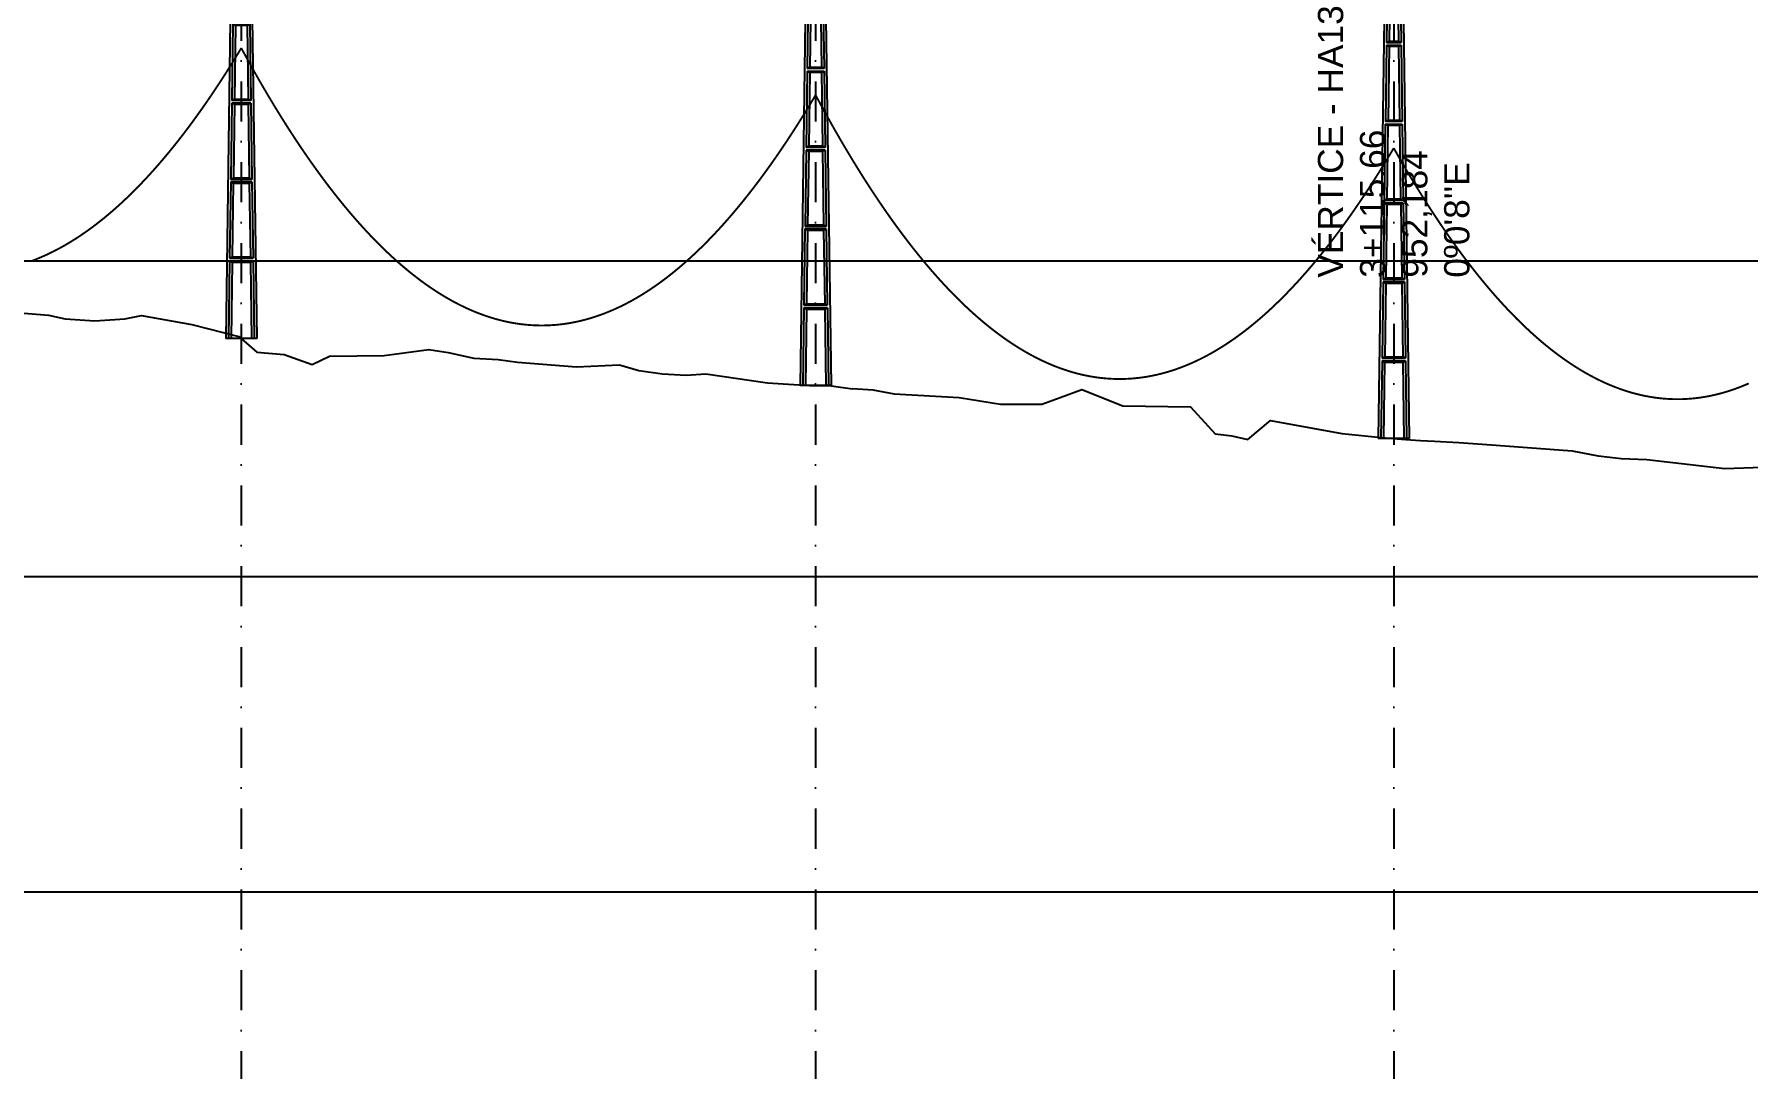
# Model space of a CAD drawing. Header units: metres. Extents: x -121 to 9872, y 3505 to 10721.
# Drawn here: x 2950.3 to 3221.8, y 9422 to 9585.9 of the extents above; entities that cross this region are included whole.
import ezdxf

# ---------------------------------------------------------------- set-up
doc = ezdxf.new("R2010")
doc.units = ezdxf.units.M
doc.linetypes.add('DASHDOT', pattern=[25.4, 12.7, -6.35, 0, -6.35])
for name, color, linetype in [('CON-EOL- PROJEÇÃO', 22, 'Continuous'), ('Grade', 9, 'Continuous'), ('Ind.Rot', 8, 'DASHDOT'), ('Modelo_CotaTerreno_Perfil', 7, 'Continuous'), ('Perfil - Texto Geral', 7, 'Continuous'), ('POSTE DT', 7, 'Continuous')]:
    doc.layers.add(name, color=color, linetype=linetype)
doc.styles.add('Arial', font='arial.ttf')

# ---------------------------------------------------------------- blocks, each defined once
blk = doc.blocks.new('*U1')
at = {"layer": 'POSTE DT', "extrusion": (0, 1, 0)}
for p, q in [((-3.31, 378.23), (-4.05, 262)), ((-3.31, 378.23), (3.31, 378.23)), ((3.31, 378.23), (4.06, 262)), ((-4.05, 262), (-7.72, 0)), ((-4.05, 262), (-4.05, 262)), ((-2.73, 262), (-3.08, 237.05)), ((-2.73, 262), (2.75, 262)), ((-1.42, 262), (-1.77, 237.57)), ((1.43, 262), (1.77, 237.57)), ((2.75, 262), (3.1, 237.05)), ((4.06, 262), (7.72, 0)), ((-3.1, 235.74), (-3.63, 197.65)), ((3.11, 235.73), (-3.1, 235.74)), ((3.1, 237.05), (-3.08, 237.05)), ((-1.8, 235.21), (-2.32, 198.19)), ((1.8, 235.21), (2.32, 198.19)), ((3.11, 235.73), (3.65, 197.65)), ((-3.65, 196.34), (-4.19, 158.25)), ((-2.35, 195.8), (-2.87, 158.8)), ((2.35, 195.8), (2.87, 158.8)), ((3.66, 196.34), (4.2, 158.25)), ((-4.21, 156.94), (-4.74, 118.85)), ((-2.9, 156.39), (-3.42, 119.41)), ((2.91, 156.39), (3.42, 119.41)), ((4.21, 156.94), (4.75, 118.85)), ((-4.76, 117.54), (-5.29, 79.45)), ((4.77, 117.54), (-4.76, 117.54)), ((4.75, 118.85), (-4.74, 118.85)), ((-3.46, 116.98), (-3.97, 80.02)), ((3.46, 116.98), (3.98, 80.02)), ((4.77, 117.54), (5.3, 79.45)), ((-5.31, 78.14), (-5.85, 40.06)), ((5.32, 78.14), (-5.31, 78.14)), ((5.3, 79.45), (-5.29, 79.45)), ((-4.01, 77.57), (-4.53, 40.63)), ((4.01, 77.57), (4.53, 40.63)), ((5.32, 78.14), (5.85, 40.06)), ((-5.86, 38.74), (-6.41, 0)), ((5.87, 38.74), (-5.86, 38.74)), ((5.85, 40.06), (-5.85, 40.06)), ((-4.56, 38.17), (-5.1, 0)), ((4.56, 38.17), (5.1, 0)), ((5.87, 38.74), (6.41, 0)), ((-6.41, 0), (-7.72, 0)), ((-5.1, 0), (-6.41, 0)), ((5.1, 0), (-5.1, 0)), ((6.41, 0), (5.1, 0)), ((7.72, 0), (6.41, 0))]:
    blk.add_line(p, q, dxfattribs=at)
at = {"layer": 'POSTE DT', "ltscale": 3}
for points in [[(-3.63, 197.65), (3.65, 197.65)], [(-3.65, 196.34), (3.66, 196.34)], [(-4.21, 156.94), (4.21, 156.94)], [(4.2, 158.25), (-4.19, 158.25)]]:
    blk.add_lwpolyline(points, dxfattribs=at)
at = {"layer": 'POSTE DT'}
for points, knots in [([(0.25, 309.94), (0.25, 309.93), (0.25, 309.93), (0.25, 309.92), (0.25, 309.91), (0.25, 309.9), (0.25, 309.89), (0.24, 309.85), (0.22, 309.82), (0.19, 309.77), (0.16, 309.74), (0.11, 309.71), (0.08, 309.7), (0.01, 309.68), (-0.02, 309.68), (-0.08, 309.7), (-0.11, 309.71), (-0.16, 309.74), (-0.18, 309.76), (-0.21, 309.8), (-0.22, 309.82), (-0.24, 309.85), (-0.24, 309.87), (-0.25, 309.89), (-0.25, 309.9), (-0.25, 309.92), (-0.25, 309.92), (-0.25, 309.93), (-0.25, 309.94), (-0.25, 309.95), (-0.25, 309.95), (-0.25, 309.96), (-0.25, 309.97), (-0.24, 310), (-0.23, 310.02), (-0.21, 310.07), (-0.2, 310.09), (-0.15, 310.14), (-0.13, 310.15), (-0.07, 310.18), (-0.03, 310.19), (0.03, 310.19), (0.06, 310.18), (0.12, 310.16), (0.14, 310.14), (0.18, 310.11), (0.2, 310.09), (0.21, 310.06), (0.22, 310.05), (0.23, 310.04), (0.24, 310.01), (0.24, 309.99), (0.25, 309.97), (0.25, 309.96), (0.25, 309.95), (0.25, 309.94), (0.25, 309.94), (0.25, 309.94), (0.25, 309.94)], [-54.728303, -54.728303, -54.728303, -54.728303, -54.309038, -54.309038, -53.647169, -53.647169, -52.532885, -52.532885, -48.86224, -48.86224, -45.282765, -45.282765, -41.52867, -41.52867, -37.867486, -37.867486, -34.454589, -34.454589, -31.301423, -31.301423, -28.48103, -28.48103, -26.961755, -26.961755, -25.7544, -25.7544, -25.136228, -25.136228, -24.64409, -24.64409, -24.094201, -24.094201, -23.191199, -23.191199, -20.494482, -20.494482, -17.342863, -17.342863, -13.645538, -13.645538, -9.835989, -9.835989, -6.296781, -6.296781, -3.005029, -3.005029, 0, 0, 0, 1.527594, 1.527594, 3.697216, 3.697216, 4.489727, 4.489727, 5.01438, 5.01438, 5.095313, 5.095313, 5.095313, 5.095313]), ([(-3.1, 235.74), (-2.88, 235.65), (-2.67, 235.56), (-2.23, 235.39), (-2.02, 235.3), (-1.8, 235.21)], [0.055576, 0.055576, 0.055576, 0.055576, 56.767409, 56.767409, 113.50757, 113.50757, 113.50757, 113.50757]), ([(-1.77, 237.57), (-1.99, 237.49), (-2.21, 237.4), (-2.64, 237.22), (-2.86, 237.14), (-3.08, 237.05)], [0, 0, 0, 0, 56.660495, 56.660495, 113.412826, 113.412826, 113.412826, 113.412826]), ([(-1.8, 235.21), (-1.2, 235.21), (-0.6, 235.21), (0.6, 235.21), (1.2, 235.21), (1.8, 235.21)], [0, 0, 0, 0, 68.567797, 68.567797, 137.136247, 137.136247, 137.136247, 137.136247]), ([(1.77, 237.57), (1.18, 237.57), (0.59, 237.57), (-0.59, 237.57), (-1.18, 237.57), (-1.77, 237.57)], [0, 0, 0, 0, 67.306894, 67.306894, 134.614447, 134.614447, 134.614447, 134.614447]), ([(3.1, 237.05), (2.87, 237.14), (2.65, 237.23), (2.21, 237.4), (1.99, 237.49), (1.77, 237.57)], [0, 0, 0, 0, 56.738948, 56.738948, 113.38731, 113.38731, 113.38731, 113.38731]), ([(1.8, 235.21), (2.02, 235.3), (2.24, 235.38), (2.68, 235.56), (2.89, 235.65), (3.11, 235.73)], [0, 0, 0, 0, 56.845349, 56.845349, 113.599799, 113.599799, 113.599799, 113.599799]), ([(-2.32, 198.19), (-2.54, 198.1), (-2.76, 198.01), (-3.2, 197.83), (-3.41, 197.74), (-3.63, 197.65)], [0, 0, 0, 0, 63.412073, 63.412073, 126.777421, 126.777421, 126.777421, 126.777421]), ([(2.32, 198.19), (1.55, 198.19), (0.77, 198.19), (-0.77, 198.19), (-1.55, 198.19), (-2.32, 198.19)], [0, 0, 0, 0, 88.31008, 88.31008, 176.620652, 176.620652, 176.620652, 176.620652]), ([(3.65, 197.65), (3.43, 197.74), (3.2, 197.83), (2.76, 198.01), (2.54, 198.1), (2.32, 198.19)], [0, 0, 0, 0, 63.488119, 63.488119, 126.880939, 126.880939, 126.880939, 126.880939]), ([(-3.65, 196.34), (-3.43, 196.25), (-3.22, 196.16), (-2.78, 195.98), (-2.57, 195.89), (-2.35, 195.8)], [0.054307, 0.054307, 0.054307, 0.054307, 63.527131, 63.527131, 127.063246, 127.063246, 127.063246, 127.063246]), ([(-2.35, 195.8), (-1.57, 195.8), (-0.78, 195.8), (0.79, 195.8), (1.57, 195.8), (2.35, 195.8)], [0, 0, 0, 0, 89.585713, 89.585713, 179.17191, 179.17191, 179.17191, 179.17191]), ([(2.35, 195.8), (2.57, 195.89), (2.79, 195.98), (3.23, 196.16), (3.45, 196.25), (3.66, 196.34)], [0, 0, 0, 0, 63.60246, 63.60246, 127.109696, 127.109696, 127.109696, 127.109696]), ([(-4.21, 156.94), (-3.99, 156.85), (-3.77, 156.75), (-3.34, 156.57), (-3.12, 156.48), (-2.9, 156.39)], [0.053423, 0.053423, 0.053423, 0.053423, 70.429742, 70.429742, 140.90167, 140.90167, 140.90167, 140.90167]), ([(-2.87, 158.8), (-3.09, 158.71), (-3.31, 158.62), (-3.75, 158.43), (-3.97, 158.34), (-4.19, 158.25)], [0, 0, 0, 0, 70.301707, 70.301707, 140.590947, 140.590947, 140.590947, 140.590947]), ([(-2.9, 156.39), (-1.94, 156.39), (-0.97, 156.39), (0.97, 156.39), (1.94, 156.39), (2.91, 156.39)], [0, 0, 0, 0, 110.60219, 110.60219, 221.20473, 221.20473, 221.20473, 221.20473]), ([(2.87, 158.8), (1.92, 158.8), (0.96, 158.8), (-0.96, 158.8), (-1.91, 158.8), (-2.87, 158.8)], [0, 0, 0, 0, 109.314454, 109.314454, 218.629264, 218.629264, 218.629264, 218.629264]), ([(4.2, 158.25), (3.98, 158.34), (3.76, 158.44), (3.31, 158.62), (3.09, 158.71), (2.87, 158.8)], [0, 0, 0, 0, 70.379198, 70.379198, 140.659718, 140.659718, 140.659718, 140.659718]), ([(2.91, 156.39), (3.12, 156.48), (3.34, 156.57), (3.78, 156.75), (4, 156.85), (4.21, 156.94)], [0, 0, 0, 0, 70.506649, 70.506649, 140.914701, 140.914701, 140.914701, 140.914701]), ([(-4.76, 117.54), (-4.54, 117.45), (-4.32, 117.35), (-3.89, 117.17), (-3.67, 117.07), (-3.46, 116.98)], [0.052784, 0.052784, 0.052784, 0.052784, 77.438432, 77.438432, 154.950301, 154.950301, 154.950301, 154.950301]), ([(-3.42, 119.41), (-3.64, 119.32), (-3.86, 119.23), (-4.3, 119.04), (-4.52, 118.95), (-4.74, 118.85)], [0, 0, 0, 0, 77.299547, 77.299547, 154.618634, 154.618634, 154.618634, 154.618634]), ([(-3.46, 116.98), (-2.3, 116.98), (-1.15, 116.98), (1.15, 116.98), (2.31, 116.98), (3.46, 116.98)], [0, 0, 0, 0, 131.617604, 131.617604, 263.235447, 263.235447, 263.235447, 263.235447]), ([(3.42, 119.41), (2.28, 119.41), (1.14, 119.41), (-1.14, 119.41), (-2.28, 119.41), (-3.42, 119.41)], [0, 0, 0, 0, 130.319901, 130.319901, 260.640046, 260.640046, 260.640046, 260.640046]), ([(4.75, 118.85), (4.53, 118.95), (4.31, 119.04), (3.87, 119.23), (3.64, 119.32), (3.42, 119.41)], [0, 0, 0, 0, 77.381597, 77.381597, 154.66183, 154.66183, 154.66183, 154.66183]), ([(3.46, 116.98), (3.68, 117.07), (3.89, 117.17), (4.33, 117.35), (4.55, 117.45), (4.77, 117.54)], [0, 0, 0, 0, 77.520013, 77.520013, 154.938747, 154.938747, 154.938747, 154.938747]), ([(-5.31, 78.14), (-5.09, 78.05), (-4.88, 77.95), (-4.44, 77.76), (-4.23, 77.67), (-4.01, 77.57)], [0.052308, 0.052308, 0.052308, 0.052308, 84.527725, 84.527725, 169.158824, 169.158824, 169.158824, 169.158824]), ([(-3.97, 80.02), (-4.19, 79.93), (-4.41, 79.83), (-4.85, 79.64), (-5.07, 79.55), (-5.29, 79.45)], [0, 0, 0, 0, 84.379671, 84.379671, 168.809376, 168.809376, 168.809376, 168.809376]), ([(-4.01, 77.57), (-2.67, 77.57), (-1.34, 77.57), (1.34, 77.57), (2.67, 77.57), (4.01, 77.57)], [0, 0, 0, 0, 152.632212, 152.632212, 305.264569, 305.264569, 305.264569, 305.264569]), ([(3.98, 80.02), (2.65, 80.02), (1.33, 80.02), (-1.32, 80.02), (-2.65, 80.02), (-3.97, 80.02)], [0, 0, 0, 0, 151.326157, 151.326157, 302.652465, 302.652465, 302.652465, 302.652465]), ([(5.3, 79.45), (5.08, 79.55), (4.86, 79.64), (4.42, 79.83), (4.2, 79.93), (3.98, 80.02)], [0, 0, 0, 0, 84.46863, 84.46863, 168.833721, 168.833721, 168.833721, 168.833721]), ([(4.01, 77.57), (4.23, 77.67), (4.45, 77.76), (4.88, 77.95), (5.1, 78.05), (5.32, 78.14)], [0, 0, 0, 0, 84.616316, 84.616316, 169.129178, 169.129178, 169.129178, 169.129178]), ([(-5.86, 38.74), (-5.65, 38.65), (-5.43, 38.55), (-5, 38.36), (-4.78, 38.26), (-4.56, 38.17)], [0.026524, 0.026524, 0.026524, 0.026524, 91.679563, 91.679563, 183.466041, 183.466041, 183.466041, 183.466041]), ([(-4.53, 40.63), (-4.75, 40.53), (-4.97, 40.44), (-5.41, 40.25), (-5.63, 40.15), (-5.85, 40.06)], [0, 0, 0, 0, 91.523648, 91.523648, 183.126775, 183.126775, 183.126775, 183.126775]), ([(-4.56, 38.17), (-3.04, 38.17), (-1.52, 38.17), (1.52, 38.17), (3.04, 38.17), (4.56, 38.17)], [0, 0, 0, 0, 173.646192, 173.646192, 347.292451, 347.292451, 347.292451, 347.292451]), ([(4.53, 40.63), (3.02, 40.63), (1.51, 40.63), (-1.51, 40.63), (-3.02, 40.63), (-4.53, 40.63)], [0, 0, 0, 0, 172.33304, 172.33304, 344.666151, 344.666151, 344.666151, 344.666151]), ([(5.85, 40.06), (5.63, 40.15), (5.41, 40.25), (4.97, 40.44), (4.75, 40.53), (4.53, 40.63)], [0, 0, 0, 0, 91.621326, 91.621326, 183.137324, 183.137324, 183.137324, 183.137324]), ([(4.56, 38.17), (4.78, 38.26), (5, 38.36), (5.43, 38.55), (5.65, 38.65), (5.87, 38.74)], [0, 0, 0, 0, 91.776928, 91.776928, 183.448614, 183.448614, 183.448614, 183.448614])]:
    blk.add_open_spline(points, degree=3, knots=knots, dxfattribs=at)

msp = doc.modelspace()

# ---------------------------------------------------------------- linework, layer by layer
at = {"layer": 'CON-EOL- PROJEÇÃO', "const_width": 0.3}
for points in [[(2950.01, 9550.026), (2950.463, 9550.201), (2950.916, 9550.383), (2951.368, 9550.574), (2951.821, 9550.772), (2952.274, 9550.978), (2952.727, 9551.193), (2953.179, 9551.415), (2953.632, 9551.645), (2954.085, 9551.883), (2954.538, 9552.129), (2954.99, 9552.383), (2955.443, 9552.645), (2955.896, 9552.915), (2956.349, 9553.193), (2956.801, 9553.478), (2957.254, 9553.772), (2957.707, 9554.074), (2958.16, 9554.383), (2958.612, 9554.701), (2959.065, 9555.026), (2959.518, 9555.36), (2959.97, 9555.701), (2960.423, 9556.05), (2960.876, 9556.407), (2961.329, 9556.773), (2961.781, 9557.146), (2962.234, 9557.527), (2962.687, 9557.916), (2963.14, 9558.313), (2963.592, 9558.718), (2964.045, 9559.131), (2964.498, 9559.552), (2964.951, 9559.98), (2965.403, 9560.417), (2965.856, 9560.862), (2966.309, 9561.315), (2966.761, 9561.776), (2967.214, 9562.244), (2967.667, 9562.721), (2968.12, 9563.205), (2968.572, 9563.698), (2969.025, 9564.199), (2969.478, 9564.707), (2969.931, 9565.224), (2970.383, 9565.748), (2970.836, 9566.281), (2971.289, 9566.821), (2971.742, 9567.369), (2972.194, 9567.926), (2972.647, 9568.49), (2973.1, 9569.063), (2973.553, 9569.643), (2974.005, 9570.231), (2974.458, 9570.828), (2974.911, 9571.432), (2975.363, 9572.044), (2975.816, 9572.665), (2976.269, 9573.293), (2976.722, 9573.93), (2977.174, 9574.574), (2977.627, 9575.226), (2978.08, 9575.887), (2978.533, 9576.555), (2978.985, 9577.231), (2979.438, 9577.916), (2979.891, 9578.608), (2980.344, 9579.309), (2980.796, 9580.017), (2981.249, 9580.734), (2981.702, 9581.458), (2982.155, 9582.191), (2982.607, 9582.931), (2983.06, 9583.68)], [(2983.06, 9583.68), (2983.513, 9582.846), (2983.965, 9582.02), (2984.418, 9581.202), (2984.871, 9580.392), (2985.324, 9579.59), (2985.776, 9578.796), (2986.229, 9578.011), (2986.682, 9577.233), (2987.135, 9576.463), (2987.587, 9575.701), (2988.04, 9574.948), (2988.493, 9574.202), (2988.946, 9573.465), (2989.398, 9572.735), (2989.851, 9572.014), (2990.304, 9571.3), (2990.757, 9570.595), (2991.209, 9569.897), (2991.662, 9569.208), (2992.115, 9568.527), (2992.567, 9567.853), (2993.02, 9567.188), (2993.473, 9566.531), (2993.926, 9565.881), (2994.378, 9565.24), (2994.831, 9564.607), (2995.284, 9563.981), (2995.737, 9563.364), (2996.189, 9562.754), (2996.642, 9562.153), (2997.095, 9561.56), (2997.548, 9560.975), (2998, 9560.397), (2998.453, 9559.828), (2998.906, 9559.266), (2999.359, 9558.713), (2999.811, 9558.168), (3000.264, 9557.63), (3000.717, 9557.101), (3001.169, 9556.579), (3001.622, 9556.066), (3002.075, 9555.56), (3002.528, 9555.063), (3002.98, 9554.573), (3003.433, 9554.092), (3003.886, 9553.618), (3004.339, 9553.152), (3004.791, 9552.695), (3005.244, 9552.245), (3005.697, 9551.803), (3006.15, 9551.369), (3006.602, 9550.943), (3007.055, 9550.526), (3007.508, 9550.116), (3007.96, 9549.714), (3008.413, 9549.32), (3008.866, 9548.934), (3009.319, 9548.556), (3009.771, 9548.185), (3010.224, 9547.823), (3010.677, 9547.469), (3011.13, 9547.123), (3011.582, 9546.784), (3012.035, 9546.454), (3012.488, 9546.132), (3012.941, 9545.817), (3013.393, 9545.511), (3013.846, 9545.212), (3014.299, 9544.921), (3014.752, 9544.639), (3015.204, 9544.364), (3015.657, 9544.097), (3016.11, 9543.838), (3016.562, 9543.587), (3017.015, 9543.344), (3017.468, 9543.109), (3017.921, 9542.882), (3018.373, 9542.663), (3018.826, 9542.451), (3019.279, 9542.248), (3019.732, 9542.053), (3020.184, 9541.865), (3020.637, 9541.686), (3021.09, 9541.514), (3021.543, 9541.35), (3021.995, 9541.195), (3022.448, 9541.047), (3022.901, 9540.907), (3023.354, 9540.775), (3023.806, 9540.651), (3024.259, 9540.535), (3024.712, 9540.427), (3025.164, 9540.326), (3025.617, 9540.234), (3026.07, 9540.15), (3026.523, 9540.073), (3026.975, 9540.005), (3027.428, 9539.944), (3027.881, 9539.891), (3028.334, 9539.847), (3028.786, 9539.81), (3029.239, 9539.781), (3029.692, 9539.76), (3030.145, 9539.747), (3030.597, 9539.742), (3031.05, 9539.745), (3031.503, 9539.755), (3031.956, 9539.774), (3032.408, 9539.801), (3032.861, 9539.835), (3033.314, 9539.878), (3033.766, 9539.928), (3034.219, 9539.986), (3034.672, 9540.052), (3035.125, 9540.127), (3035.577, 9540.209), (3036.03, 9540.299), (3036.483, 9540.397), (3036.936, 9540.502), (3037.388, 9540.616), (3037.841, 9540.738), (3038.294, 9540.868), (3038.747, 9541.005), (3039.199, 9541.151), (3039.652, 9541.304), (3040.105, 9541.466), (3040.558, 9541.635), (3041.01, 9541.812), (3041.463, 9541.997), (3041.916, 9542.19), (3042.368, 9542.391), (3042.821, 9542.6), (3043.274, 9542.817), (3043.727, 9543.042), (3044.179, 9543.275), (3044.632, 9543.515), (3045.085, 9543.764), (3045.538, 9544.021), (3045.99, 9544.285), (3046.443, 9544.558), (3046.896, 9544.838), (3047.349, 9545.126), (3047.801, 9545.423), (3048.254, 9545.727), (3048.707, 9546.039), (3049.16, 9546.359), (3049.612, 9546.687), (3050.065, 9547.023), (3050.518, 9547.367), (3050.97, 9547.719), (3051.423, 9548.079), (3051.876, 9548.447), (3052.329, 9548.822), (3052.781, 9549.206), (3053.234, 9549.598), (3053.687, 9549.998), (3054.14, 9550.405), (3054.592, 9550.821), (3055.045, 9551.244), (3055.498, 9551.676), (3055.951, 9552.115), (3056.403, 9552.562), (3056.856, 9553.018), (3057.309, 9553.481), (3057.761, 9553.952), (3058.214, 9554.432), (3058.667, 9554.919), (3059.12, 9555.414), (3059.572, 9555.917), (3060.025, 9556.428), (3060.478, 9556.948), (3060.931, 9557.475), (3061.383, 9558.01), (3061.836, 9558.553), (3062.289, 9559.104), (3062.742, 9559.663), (3063.194, 9560.23), (3063.647, 9560.805), (3064.1, 9561.388), (3064.553, 9561.979), (3065.005, 9562.578), (3065.458, 9563.185), (3065.911, 9563.8), (3066.363, 9564.423), (3066.816, 9565.054), (3067.269, 9565.693), (3067.722, 9566.34), (3068.174, 9566.995), (3068.627, 9567.658), (3069.08, 9568.329), (3069.533, 9569.008), (3069.985, 9569.695), (3070.438, 9570.39), (3070.891, 9571.094), (3071.344, 9571.805), (3071.796, 9572.524), (3072.249, 9573.251), (3072.702, 9573.986), (3073.155, 9574.729), (3073.607, 9575.481), (3074.06, 9576.24)], [(3074.06, 9576.24), (3074.516, 9575.39), (3074.971, 9574.549), (3075.427, 9573.716), (3075.883, 9572.891), (3076.339, 9572.074), (3076.794, 9571.265), (3077.25, 9570.464), (3077.706, 9569.672), (3078.162, 9568.887), (3078.617, 9568.111), (3079.073, 9567.343), (3079.529, 9566.583), (3079.985, 9565.832), (3080.44, 9565.088), (3080.896, 9564.353), (3081.352, 9563.625), (3081.808, 9562.906), (3082.263, 9562.195), (3082.719, 9561.492), (3083.175, 9560.797), (3083.631, 9560.11), (3084.086, 9559.432), (3084.542, 9558.761), (3084.998, 9558.099), (3085.454, 9557.445), (3085.909, 9556.799), (3086.365, 9556.161), (3086.821, 9555.531), (3087.277, 9554.909), (3087.732, 9554.295), (3088.188, 9553.69), (3088.644, 9553.092), (3089.1, 9552.503), (3089.555, 9551.922), (3090.011, 9551.349), (3090.467, 9550.783), (3090.923, 9550.226), (3091.378, 9549.677), (3091.834, 9549.137), (3092.29, 9548.604), (3092.746, 9548.079), (3093.201, 9547.563), (3093.657, 9547.054), (3094.113, 9546.554), (3094.569, 9546.062), (3095.024, 9545.577), (3095.48, 9545.101), (3095.936, 9544.633), (3096.392, 9544.173), (3096.847, 9543.721), (3097.303, 9543.277), (3097.759, 9542.842), (3098.215, 9542.414), (3098.67, 9541.994), (3099.126, 9541.583), (3099.582, 9541.179), (3100.038, 9540.784), (3100.493, 9540.396), (3100.949, 9540.017), (3101.405, 9539.646), (3101.861, 9539.282), (3102.316, 9538.927), (3102.772, 9538.58), (3103.228, 9538.241), (3103.684, 9537.91), (3104.139, 9537.587), (3104.595, 9537.272), (3105.051, 9536.965), (3105.506, 9536.666), (3105.962, 9536.376), (3106.418, 9536.093), (3106.874, 9535.818), (3107.329, 9535.552), (3107.785, 9535.293), (3108.241, 9535.042), (3108.697, 9534.8), (3109.152, 9534.566), (3109.608, 9534.339), (3110.064, 9534.121), (3110.52, 9533.911), (3110.975, 9533.708), (3111.431, 9533.514), (3111.887, 9533.328), (3112.343, 9533.15), (3112.798, 9532.979), (3113.254, 9532.817), (3113.71, 9532.663), (3114.166, 9532.517), (3114.621, 9532.379), (3115.077, 9532.249), (3115.533, 9532.128), (3115.989, 9532.014), (3116.444, 9531.908), (3116.9, 9531.81), (3117.356, 9531.72), (3117.812, 9531.638), (3118.267, 9531.565), (3118.723, 9531.499), (3119.179, 9531.442), (3119.635, 9531.392), (3120.09, 9531.35), (3120.546, 9531.317), (3121.002, 9531.291), (3121.458, 9531.274), (3121.913, 9531.264), (3122.369, 9531.263), (3122.825, 9531.27), (3123.281, 9531.284), (3123.736, 9531.307), (3124.192, 9531.338), (3124.648, 9531.376), (3125.104, 9531.423), (3125.559, 9531.478), (3126.015, 9531.541), (3126.471, 9531.612), (3126.927, 9531.691), (3127.382, 9531.778), (3127.838, 9531.872), (3128.294, 9531.976), (3128.75, 9532.087), (3129.205, 9532.206), (3129.661, 9532.333), (3130.117, 9532.468), (3130.573, 9532.611), (3131.028, 9532.762), (3131.484, 9532.922), (3131.94, 9533.089), (3132.396, 9533.264), (3132.851, 9533.448), (3133.307, 9533.639), (3133.763, 9533.838), (3134.219, 9534.046), (3134.674, 9534.261), (3135.13, 9534.485), (3135.586, 9534.717), (3136.041, 9534.956), (3136.497, 9535.204), (3136.953, 9535.46), (3137.409, 9535.724), (3137.864, 9535.995), (3138.32, 9536.275), (3138.776, 9536.563), (3139.232, 9536.859), (3139.687, 9537.163), (3140.143, 9537.475), (3140.599, 9537.795), (3141.055, 9538.124), (3141.51, 9538.46), (3141.966, 9538.804), (3142.422, 9539.156), (3142.878, 9539.517), (3143.333, 9539.885), (3143.789, 9540.262), (3144.245, 9540.646), (3144.701, 9541.039), (3145.156, 9541.44), (3145.612, 9541.848), (3146.068, 9542.265), (3146.524, 9542.69), (3146.979, 9543.123), (3147.435, 9543.564), (3147.891, 9544.013), (3148.347, 9544.47), (3148.802, 9544.936), (3149.258, 9545.409), (3149.714, 9545.89), (3150.17, 9546.38), (3150.625, 9546.877), (3151.081, 9547.383), (3151.537, 9547.897), (3151.993, 9548.418), (3152.448, 9548.948), (3152.904, 9549.486), (3153.36, 9550.032), (3153.816, 9550.586), (3154.271, 9551.149), (3154.727, 9551.719), (3155.183, 9552.298), (3155.639, 9552.884), (3156.094, 9553.479), (3156.55, 9554.081), (3157.006, 9554.692), (3157.462, 9555.311), (3157.917, 9555.938), (3158.373, 9556.573), (3158.829, 9557.217), (3159.285, 9557.868), (3159.74, 9558.527), (3160.196, 9559.195), (3160.652, 9559.871), (3161.108, 9560.555), (3161.563, 9561.246), (3162.019, 9561.947), (3162.475, 9562.655), (3162.931, 9563.371), (3163.386, 9564.096), (3163.842, 9564.828), (3164.298, 9565.569), (3164.754, 9566.318), (3165.209, 9567.075), (3165.665, 9567.84)], [(3165.665, 9567.84), (3166.088, 9567.093), (3166.511, 9566.354), (3166.934, 9565.621), (3167.357, 9564.896), (3167.779, 9564.178), (3168.202, 9563.467), (3168.625, 9562.763), (3169.048, 9562.067), (3169.471, 9561.377), (3169.894, 9560.694), (3170.317, 9560.019), (3170.74, 9559.351), (3171.163, 9558.689), (3171.585, 9558.035), (3172.008, 9557.388), (3172.431, 9556.748), (3172.854, 9556.115), (3173.277, 9555.49), (3173.7, 9554.871), (3174.123, 9554.259), (3174.546, 9553.655), (3174.968, 9553.058), (3175.391, 9552.467), (3175.814, 9551.884), (3176.237, 9551.308), (3176.66, 9550.739), (3177.083, 9550.177), (3177.506, 9549.622), (3177.929, 9549.075), (3178.352, 9548.534), (3178.774, 9548), (3179.197, 9547.474), (3179.62, 9546.954), (3180.043, 9546.442), (3180.466, 9545.936), (3180.889, 9545.438), (3181.312, 9544.947), (3181.735, 9544.463), (3182.158, 9543.986), (3182.58, 9543.516), (3183.003, 9543.053), (3183.426, 9542.597), (3183.849, 9542.148), (3184.272, 9541.706), (3184.695, 9541.272), (3185.118, 9540.844), (3185.541, 9540.423), (3185.964, 9540.01), (3186.386, 9539.603), (3186.809, 9539.204), (3187.232, 9538.812), (3187.655, 9538.426), (3188.078, 9538.048), (3188.501, 9537.677), (3188.924, 9537.312), (3189.347, 9536.955), (3189.769, 9536.605), (3190.192, 9536.262), (3190.615, 9535.926), (3191.038, 9535.597), (3191.461, 9535.275), (3191.884, 9534.96), (3192.307, 9534.652), (3192.73, 9534.352), (3193.153, 9534.058), (3193.575, 9533.771), (3193.998, 9533.491), (3194.421, 9533.219), (3194.844, 9532.953), (3195.267, 9532.694), (3195.69, 9532.443), (3196.113, 9532.198), (3196.536, 9531.961), (3196.959, 9531.73), (3197.381, 9531.507), (3197.804, 9531.29), (3198.227, 9531.081), (3198.65, 9530.879), (3199.073, 9530.683), (3199.496, 9530.495), (3199.919, 9530.314), (3200.342, 9530.139), (3200.765, 9529.972), (3201.187, 9529.812), (3201.61, 9529.659), (3202.033, 9529.513), (3202.456, 9529.373), (3202.879, 9529.241), (3203.302, 9529.116), (3203.725, 9528.998), (3204.148, 9528.887), (3204.57, 9528.783), (3204.993, 9528.686), (3205.416, 9528.596), (3205.839, 9528.513), (3206.262, 9528.437), (3206.685, 9528.368), (3207.108, 9528.306), (3207.531, 9528.251), (3207.954, 9528.203), (3208.376, 9528.163), (3208.799, 9528.129), (3209.222, 9528.102), (3209.645, 9528.082), (3210.068, 9528.069), (3210.491, 9528.064), (3210.914, 9528.065), (3211.337, 9528.073), (3211.76, 9528.088), (3212.182, 9528.111), (3212.605, 9528.14), (3213.028, 9528.176), (3213.451, 9528.22), (3213.874, 9528.27), (3214.297, 9528.328), (3214.72, 9528.392), (3215.143, 9528.463), (3215.565, 9528.542), (3215.988, 9528.628), (3216.411, 9528.72), (3216.834, 9528.819), (3217.257, 9528.926), (3217.68, 9529.04), (3218.103, 9529.16), (3218.526, 9529.288), (3218.949, 9529.423), (3219.371, 9529.564), (3219.794, 9529.713), (3220.217, 9529.869), (3220.64, 9530.031), (3221.063, 9530.201), (3221.486, 9530.378), (3221.909, 9530.562)]]:
    msp.add_lwpolyline(points, dxfattribs=at)
at = {"layer": 'Grade'}
for points in [[(0, 9550), (9859.453, 9550)], [(0, 9500), (9859.453, 9500)], [(0, 9450), (9859.453, 9450)]]:
    msp.add_lwpolyline(points, dxfattribs=at)
at = {"layer": 'Ind.Rot', "linetype": 'DASHDOT', "ltscale": 0.5}
for points in [[(2983.06, 10500), (2983.06, 8300)], [(3074.06, 10500), (3074.06, 8300)], [(3165.666, 10500), (3165.666, 8300)]]:
    msp.add_lwpolyline(points, dxfattribs=at)
at = {"layer": 'Modelo_CotaTerreno_Perfil', "linetype": 'Continuous', "lineweight": -3}
msp.add_lwpolyline([(2944.753, 9542.022), (2952.515, 9541.357), (2955.143, 9540.812), (2959.859, 9540.48), (2964.619, 9540.793), (2967.252, 9541.338), (2975.237, 9539.921), (2982.677, 9538.017), (2985.512, 9535.5), (2989.878, 9535.156), (2994.279, 9533.568), (2997.014, 9534.89), (3005.691, 9534.96), (3012.767, 9535.916), (3015.851, 9535.483), (3019.907, 9534.558), (3023.782, 9534.366), (3026.843, 9533.933), (3036.18, 9533.215), (3042.964, 9533.484), (3046.029, 9532.62), (3049.818, 9532.072), (3053.571, 9531.846), (3056.65, 9532.098), (3066.424, 9530.647), (3073.108, 9530.254), (3076.545, 9530.194), (3079.902, 9529.725), (3079.903, 9529.763), (3083.151, 9529.529), (3086.502, 9528.902), (3096.784, 9528.328), (3103.369, 9527.277), (3106.879, 9527.273), (3109.879, 9527.301), (3112.802, 9528.321), (3116.264, 9529.579), (3122.719, 9527.012), (3133.462, 9526.828), (3137.345, 9522.595), (3139.992, 9522.24), (3142.537, 9521.692), (3146.154, 9524.703), (3157.425, 9522.627), (3163.729, 9521.985), (3165.586, 9521.843), (3167.602, 9521.689), (3169.909, 9521.545), (3172.132, 9521.396), (3176, 9521.192), (3181.874, 9520.759), (3193.947, 9519.877), (3198.032, 9519.102), (3199.902, 9518.858), (3201.725, 9518.674), (3205.746, 9518.509), (3218.132, 9517.059), (3224.093, 9517.276)], dxfattribs=at)

# ---------------------------------------------------------------- block references
at = {"layer": 'POSTE DT', "xscale": 0.3172702451939489, "yscale": 0.3172702451939489, "zscale": 0.3172702451939489}
for p in [(2983.06, 9537.68), (3074.06, 9530.24), (3165.666, 9521.843)]:
    msp.add_blockref('*U1', p, dxfattribs=at)

# ---------------------------------------------------------------- texts
at = {"layer": 'Perfil - Texto Geral', "linetype": 'ByBlock', "insert": (3165.681, 9547.311), "char_height": 4, "width": 43.81409, "attachment_point": 4, "rotation": 90, "style": 'Arial'}
msp.add_mtext("VÉRTICE - HA13\\P3+115.66\\P952,184\\P0º0'8''E", dxfattribs=at)

doc.saveas('drawing.dxf')
